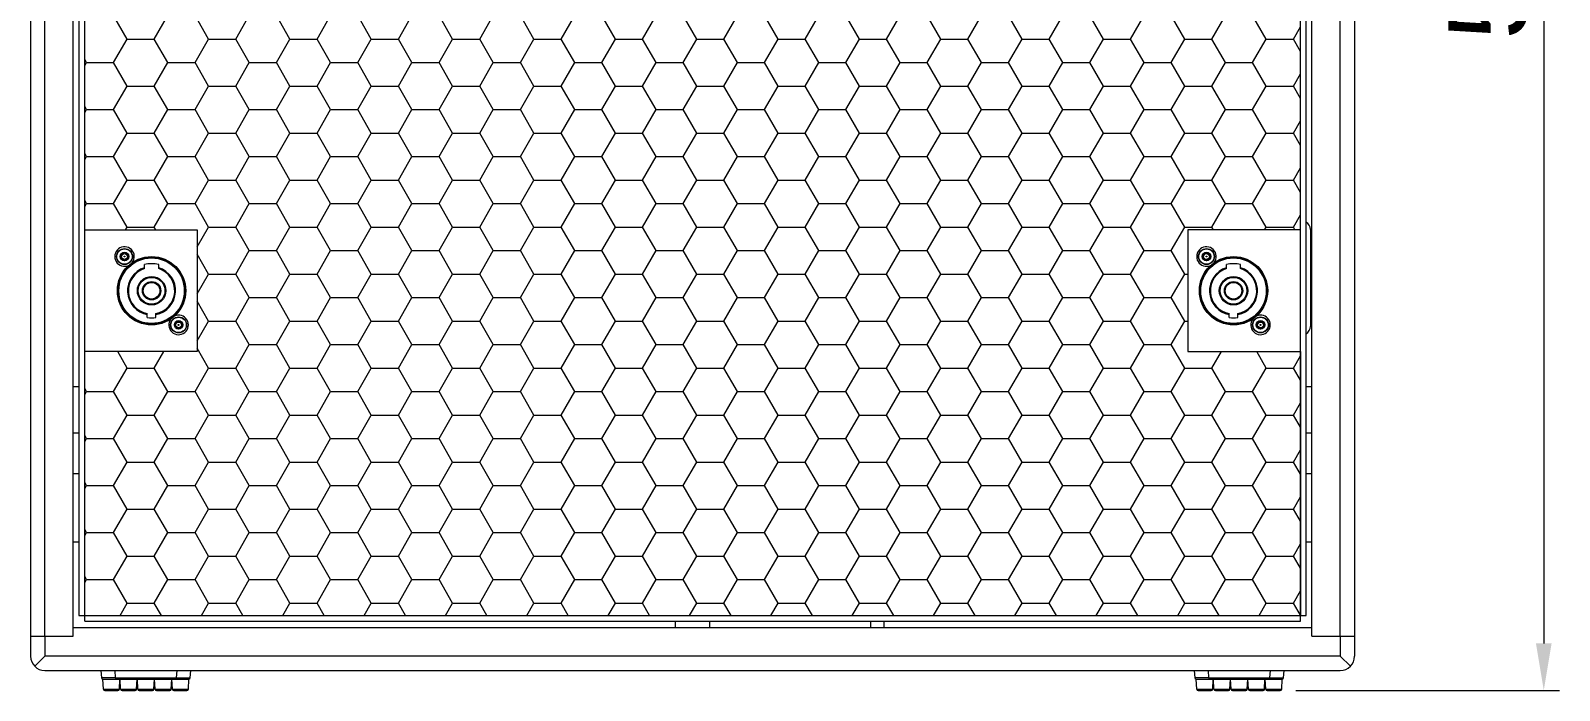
# Model space of a CAD drawing. Header units: millimetres. Extents: x 0 to 3564, y 0 to 2520.
# Drawn here: x 687 to 1224, y 967 to 1199 of the extents above; entities that cross this region are included whole.
import ezdxf

# ---------------------------------------------------------------- set-up
doc = ezdxf.new("R2010")
doc.units = ezdxf.units.MM
doc.layers.get('0').update_dxf_attribs({"lineweight": 13})
doc.layers.add('标注', color=251, linetype='Continuous', lineweight=9)
doc.styles.get("Standard").update_dxf_attribs({"font": 'arial.ttf'})
doc.dimstyles.new('STANDARD 11', dxfattribs={"dimscale": 11, "dimtxt": 2.5, "dimasz": 1.5, "dimexe": 0.5, "dimexo": 0.5, "dimgap": 0.5, "dimtad": 1, "dimtoh": 1, "dimdec": 1, "dimzin": 9, "dimdsep": 46, "dimtxsty": 'Standard', "dimcen": 0, "dimclrd": 256, "dimclre": 256, "dimclrt": 256, "dimadec": 0, "dimazin": 0, "dimtp": 0.01, "dimtm": 0.01, "dimtfac": 1, "dimtdec": 1, "dimtofl": 0, "dimtmove": 0, "dimatfit": 3, "dimfxl": 1, "dimtolj": 1, "dimtzin": 4, "dimlwd": -1, "dimlwe": -1, "dimarcsym": 0})

# ---------------------------------------------------------------- blocks, each defined once
blk = doc.blocks.new('*D5')
at = {"layer": 'Defpoints', "color": 0, "transparency": 16777216}
for p in [(1147.08, 1488.47), (1126.02, 967.46), (1218.55, 967.46)]:
    blk.add_point(p, dxfattribs=at)
at = {"layer": '标注', "transparency": 16777216}
for p, q in [((1152.58, 1488.47), (1224.05, 1488.47)), ((1218.55, 1471.97), (1218.55, 983.96)), ((1131.52, 967.46), (1224.05, 967.46))]:
    blk.add_line(p, q, dxfattribs=at)
for points in [[(1215.8, 1471.97), (1221.3, 1471.97), (1218.55, 1488.47)], [(1215.8, 983.96), (1221.3, 983.96), (1218.55, 967.46)]]:
    blk.add_solid(points, dxfattribs=at)
at = {"layer": '标注', "transparency": 16777216, "insert": (1199.01, 1227.97), "char_height": 27.5, "attachment_point": 5, "rotation": 90}
blk.add_mtext('\\A1;521', dxfattribs=at)

msp = doc.modelspace()

# ---------------------------------------------------------------- hatches: boundary and pattern name
at = {"layer": '标注'}
h = msp.add_hatch(dxfattribs=at)
h.set_pattern_fill('HONEY', color=256, scale=3)
h.set_pattern_definition([(0, (-64.803, 0), (14.2875, 8.248892), [9.525, -19.05]), (120, (-64.803, 0), (-14.2875, 8.248892), [9.525, -19.05]), (60, (-64.803, 0), (3e-08, 16.497784), [-19.05, 9.525])])
h.paths.add_polyline_path([(706.08, 993.76), (1133.08, 993.76), (1133.08, 1086.4), (1093.58, 1086.4), (1093.58, 1129.13), (1133.08, 1129.13), (1133.08, 1469.77), (706.08, 1469.77), (706.08, 1129.13), (745.58, 1129.13), (745.58, 1086.4), (706.08, 1086.4)])

# ---------------------------------------------------------------- linework, layer by layer
for p, q in [((706.08, 991.76), (706.08, 1471.77)), ((1133.08, 991.76), (1133.08, 1471.77)), ((1152.08, 1476.46), (1152.08, 986.46)), ((704.08, 1469.77), (704.08, 993.76)), ((1135.08, 993.76), (1135.08, 1469.77)), ((687.08, 1206.46), (687.08, 986.46)), ((692.08, 986.46), (692.08, 1205.46)), ((702.08, 986.46), (702.08, 1206.46)), ((1137.08, 986.46), (1137.08, 1206.46)), ((1147.08, 986.46), (1147.08, 1205.46)), ((1136.58, 1129.26), (1136.58, 1095.26)), ((719.01, 1119.95), (718.88, 1120.28)), ((718.88, 1119.25), (719.01, 1119.58)), ((719.03, 1120.55), (719.38, 1120.6)), ((719.38, 1118.93), (719.03, 1118.98)), ((719.7, 1120.79), (719.92, 1121.07)), ((719.92, 1118.46), (719.7, 1118.74)), ((720.24, 1121.07), (720.46, 1120.79)), ((720.46, 1118.74), (720.24, 1118.46)), ((720.78, 1120.6), (721.13, 1120.55)), ((721.13, 1118.98), (720.78, 1118.93)), ((721.29, 1120.28), (721.15, 1119.95)), ((721.15, 1119.58), (721.29, 1119.25)), ((727.08, 1115.52), (727.08, 1116.93)), ((732.08, 1115.52), (732.08, 1116.93)), ((1099.01, 1119.95), (1098.88, 1120.28)), ((1098.88, 1119.25), (1099.01, 1119.58)), ((1099.03, 1120.55), (1099.38, 1120.6)), ((1099.38, 1118.93), (1099.03, 1118.98)), ((1099.7, 1120.79), (1099.92, 1121.07)), ((1099.92, 1118.46), (1099.7, 1118.74)), ((1100.24, 1121.07), (1100.46, 1120.79)), ((1100.46, 1118.74), (1100.24, 1118.46)), ((1100.78, 1120.6), (1101.13, 1120.55)), ((1101.13, 1118.98), (1100.78, 1118.93)), ((1101.29, 1120.28), (1101.15, 1119.95)), ((1101.15, 1119.58), (1101.29, 1119.25)), ((1107.08, 1115.52), (1107.08, 1116.93)), ((1112.08, 1115.52), (1112.08, 1116.93)), ((728.08, 1098.38), (728.08, 1099.75)), ((731.08, 1098.38), (731.08, 1099.75)), ((738.01, 1095.95), (737.88, 1096.28)), ((737.88, 1095.25), (738.01, 1095.58)), ((738.03, 1096.55), (738.38, 1096.6)), ((738.7, 1096.79), (738.92, 1097.07)), ((739.24, 1097.07), (739.46, 1096.79)), ((739.78, 1096.6), (740.13, 1096.55)), ((740.29, 1096.28), (740.15, 1095.95)), ((740.15, 1095.58), (740.29, 1095.25)), ((1108.08, 1098.38), (1108.08, 1099.75)), ((1111.08, 1098.38), (1111.08, 1099.75)), ((1118.01, 1095.95), (1117.88, 1096.28)), ((1117.88, 1095.25), (1118.01, 1095.58)), ((1118.03, 1096.55), (1118.38, 1096.6)), ((1118.7, 1096.79), (1118.92, 1097.07)), ((1119.24, 1097.07), (1119.46, 1096.79)), ((1119.78, 1096.6), (1120.13, 1096.55)), ((1120.29, 1096.28), (1120.15, 1095.95)), ((1120.15, 1095.58), (1120.29, 1095.25)), ((738.38, 1094.93), (738.03, 1094.98)), ((738.92, 1094.46), (738.7, 1094.74)), ((739.46, 1094.74), (739.24, 1094.46)), ((740.13, 1094.98), (739.78, 1094.93)), ((1118.38, 1094.93), (1118.03, 1094.98)), ((1118.92, 1094.46), (1118.7, 1094.74)), ((1119.46, 1094.74), (1119.24, 1094.46)), ((1120.13, 1094.98), (1119.78, 1094.93)), ((702.08, 1074.17), (704.08, 1074.17)), ((1135.08, 1074.17), (1137.08, 1074.17)), ((704.08, 1057.81), (702.08, 1057.81)), ((1137.08, 1057.81), (1135.08, 1057.81)), ((704.08, 1043.46), (702.08, 1043.46)), ((1137.08, 1043.46), (1135.08, 1043.46)), ((704.08, 1019.46), (702.08, 1019.46)), ((1137.08, 1019.46), (1135.08, 1019.46)), ((704.08, 993.76), (1135.08, 993.76)), ((1137.08, 989.46), (702.08, 989.46)), ((706.08, 991.76), (1133.08, 991.76)), ((913.58, 989.46), (913.58, 991.76)), ((925.58, 991.76), (925.58, 989.46)), ((982.23, 989.46), (982.23, 991.76)), ((986.94, 989.46), (986.94, 991.76)), ((687.08, 986.46), (687.08, 979.46)), ((687.08, 986.46), (702.08, 986.46)), ((692.08, 986.46), (692.08, 979.46)), ((1137.08, 986.46), (1152.08, 986.46)), ((1147.08, 986.46), (1147.08, 979.46)), ((1152.08, 986.46), (1152.08, 979.46)), ((692.08, 979.46), (688.55, 975.93)), ((1147.08, 979.46), (692.08, 979.46)), ((1147.08, 979.46), (1150.62, 975.93)), ((692.08, 974.46), (1147.08, 974.46)), ((711.76, 974.46), (711.98, 971.92)), ((716.96, 971.92), (716.74, 974.46)), ((716.96, 971.92), (738.2, 971.92)), ((716.96, 971.92), (716.96, 971.46)), ((738.43, 974.46), (738.2, 971.92)), ((738.2, 971.46), (738.2, 971.92)), ((743.18, 971.92), (743.41, 974.46)), ((1095.76, 974.46), (1095.98, 971.92)), ((1100.96, 971.92), (1100.74, 974.46)), ((1100.96, 971.92), (1122.2, 971.92)), ((1100.96, 971.92), (1100.96, 971.46)), ((1122.43, 974.46), (1122.2, 971.92)), ((1122.2, 971.46), (1122.2, 971.92)), ((1127.18, 971.92), (1127.41, 974.46)), ((712.64, 967.94), (712.46, 971.46)), ((712.48, 971.46), (742.69, 971.46)), ((712.64, 967.94), (718.27, 967.94)), ((713.14, 967.46), (717.77, 967.46)), ((718.27, 967.94), (718.46, 971.46)), ((718.7, 967.94), (718.52, 971.46)), ((718.7, 967.94), (724.33, 967.94)), ((719.2, 967.46), (723.83, 967.46)), ((724.33, 967.94), (724.52, 971.46)), ((724.77, 967.94), (724.58, 971.46)), ((724.77, 967.94), (730.4, 967.94)), ((725.27, 967.46), (729.9, 967.46)), ((730.4, 967.94), (730.58, 971.46)), ((730.83, 967.94), (730.64, 971.46)), ((730.83, 967.94), (736.46, 967.94)), ((731.33, 967.46), (735.96, 967.46)), ((736.46, 967.94), (736.64, 971.46)), ((736.89, 967.94), (736.71, 971.46)), ((736.89, 967.94), (742.52, 967.94)), ((737.39, 967.46), (742.02, 967.46)), ((742.52, 967.94), (742.71, 971.46)), ((1096.64, 967.94), (1096.46, 971.46)), ((1096.48, 971.46), (1126.69, 971.46)), ((1096.64, 967.94), (1102.27, 967.94)), ((1097.14, 967.46), (1101.77, 967.46)), ((1102.27, 967.94), (1102.46, 971.46)), ((1102.7, 967.94), (1102.52, 971.46)), ((1102.7, 967.94), (1108.33, 967.94)), ((1103.2, 967.46), (1107.83, 967.46)), ((1108.33, 967.94), (1108.52, 971.46)), ((1108.77, 967.94), (1108.58, 971.46)), ((1108.77, 967.94), (1114.4, 967.94)), ((1109.27, 967.46), (1113.9, 967.46)), ((1114.4, 967.94), (1114.58, 971.46)), ((1114.83, 967.94), (1114.64, 971.46)), ((1114.83, 967.94), (1120.46, 967.94)), ((1115.33, 967.46), (1119.96, 967.46)), ((1120.46, 967.94), (1120.64, 971.46)), ((1120.89, 967.94), (1120.71, 971.46)), ((1120.89, 967.94), (1126.52, 967.94)), ((1121.39, 967.46), (1126.02, 967.46)), ((1126.52, 967.94), (1126.71, 971.46))]:
    msp.add_line(p, q)
for centre, radius in [((720.08, 1119.76), 2.8), ((720.08, 1119.76), 2.7), ((1100.08, 1119.76), 2.8), ((1100.08, 1119.76), 2.7), ((729.58, 1107.76), 12), ((729.58, 1107.76), 11.8), ((729.58, 1107.76), 11.5), ((720.08, 1119.76), 1.5), ((720.08, 1119.76), 1.02), ((720.08, 1119.76), 0.15), ((1109.58, 1107.76), 12), ((1109.58, 1107.76), 11.8), ((1109.58, 1107.76), 11.5), ((1100.08, 1119.76), 1.5), ((1100.08, 1119.76), 1.02), ((1100.08, 1119.76), 0.15), ((729.58, 1107.76), 5), ((729.58, 1107.76), 4.7), ((1109.58, 1107.76), 5), ((1109.58, 1107.76), 4.7), ((729.58, 1107.76), 3.22), ((729.58, 1107.76), 2.92), ((1109.58, 1107.76), 3.22), ((1109.58, 1107.76), 2.92), ((739.08, 1095.76), 2.8), ((739.08, 1095.76), 2.7), ((739.08, 1095.76), 1.5), ((739.08, 1095.76), 1.02), ((739.08, 1095.76), 0.15), ((1119.08, 1095.76), 2.8), ((1119.08, 1095.76), 2.7), ((1119.08, 1095.76), 1.5), ((1119.08, 1095.76), 1.02), ((1119.08, 1095.76), 0.15)]:
    msp.add_circle(centre, radius)
for centre, radius, start, end in [((1133.58, 1129.26), 3, 0.0002, 59.8082), ((720.08, 1119.76), 3.43, 322.2744, 294.461), ((1100.08, 1119.76), 3.43, 322.2744, 294.461), ((719.06, 1120.35), 0.2, 98.262, 201.738), ((719.06, 1119.18), 0.2, 158.262, 261.738), ((718.54, 1119.76), 0.5, 338.262, 21.738), ((719.31, 1121.1), 0.5, 278.262, 321.738), ((719.31, 1118.43), 0.5, 38.262, 81.738), ((720.08, 1120.94), 0.2, 38.262, 141.738), ((720.08, 1118.59), 0.2, 218.262, 321.738), ((720.85, 1121.1), 0.5, 218.262, 261.738), ((720.85, 1118.43), 0.5, 98.262, 141.738), ((721.62, 1119.76), 0.5, 158.262, 201.738), ((721.1, 1120.35), 0.2, 338.262, 81.738), ((721.1, 1119.18), 0.2, 278.262, 21.738), ((729.58, 1107.76), 9.5, 74.7427, 105.2577), ((1099.06, 1120.35), 0.2, 98.262, 201.738), ((1099.06, 1119.18), 0.2, 158.262, 261.738), ((1098.54, 1119.76), 0.5, 338.262, 21.738), ((1099.31, 1121.1), 0.5, 278.262, 321.738), ((1099.31, 1118.43), 0.5, 38.262, 81.738), ((1100.08, 1120.94), 0.2, 38.262, 141.738), ((1100.08, 1118.59), 0.2, 218.262, 321.738), ((1100.85, 1121.1), 0.5, 218.262, 261.738), ((1100.85, 1118.43), 0.5, 98.262, 141.738), ((1101.62, 1119.76), 0.5, 158.262, 201.738), ((1101.1, 1120.35), 0.2, 338.262, 81.738), ((1101.1, 1119.18), 0.2, 278.262, 21.738), ((1109.58, 1107.76), 9.5, 74.7427, 105.2577), ((729.58, 1107.76), 8.45, 107.2092, 259.7752), ((729.58, 1107.76), 8.15, 107.8636, 259.3945), ((729.58, 1107.76), 8.45, 280.2252, 72.7912), ((729.58, 1107.76), 8.15, 280.6059, 72.1368), ((1109.58, 1107.76), 8.45, 107.2092, 259.7752), ((1109.58, 1107.76), 8.15, 107.8636, 259.3945), ((1109.58, 1107.76), 8.45, 280.2252, 72.7912), ((1109.58, 1107.76), 8.15, 280.6059, 72.1368), ((729.58, 1107.76), 9.5, 260.9155, 279.0849), ((739.08, 1095.76), 3.43, 142.2744, 114.461), ((738.06, 1096.35), 0.2, 98.262, 201.738), ((737.54, 1095.76), 0.5, 338.262, 21.738), ((738.31, 1097.1), 0.5, 278.262, 321.738), ((739.08, 1096.94), 0.2, 38.262, 141.738), ((739.85, 1097.1), 0.5, 218.262, 261.738), ((740.62, 1095.76), 0.5, 158.262, 201.738), ((740.1, 1096.35), 0.2, 338.262, 81.738), ((1109.58, 1107.76), 9.5, 260.9155, 279.0849), ((1119.08, 1095.76), 3.43, 142.2744, 114.461), ((1118.06, 1096.35), 0.2, 98.262, 201.738), ((1117.54, 1095.76), 0.5, 338.262, 21.738), ((1118.31, 1097.1), 0.5, 278.262, 321.738), ((1119.08, 1096.94), 0.2, 38.262, 141.738), ((1119.85, 1097.1), 0.5, 218.262, 261.738), ((1120.62, 1095.76), 0.5, 158.262, 201.738), ((1120.1, 1096.35), 0.2, 338.262, 81.738), ((738.06, 1095.18), 0.2, 158.262, 261.738), ((738.31, 1094.43), 0.5, 38.262, 81.738), ((739.08, 1094.59), 0.2, 218.262, 321.738), ((739.85, 1094.43), 0.5, 98.262, 141.738), ((740.1, 1095.18), 0.2, 278.262, 21.738), ((1118.06, 1095.18), 0.2, 158.262, 261.738), ((1118.31, 1094.43), 0.5, 38.262, 81.738), ((1119.08, 1094.59), 0.2, 218.262, 321.738), ((1119.85, 1094.43), 0.5, 98.262, 141.738), ((1120.1, 1095.18), 0.2, 278.262, 21.738), ((1133.58, 1095.26), 3, 300.1892, 0.0002), ((692.08, 979.46), 5, 180, 270), ((1147.08, 979.46), 5, 270, 0), ((712.48, 971.96), 0.5, 185, 270), ((742.69, 971.96), 0.5, 270, 355), ((1096.48, 971.96), 0.5, 185, 270), ((1126.69, 971.96), 0.5, 270, 355), ((713.14, 967.96), 0.5, 183, 270), ((717.77, 967.96), 0.5, 270, 357), ((719.2, 967.96), 0.5, 183, 270), ((723.83, 967.96), 0.5, 270, 357), ((725.27, 967.96), 0.5, 183, 270), ((729.9, 967.96), 0.5, 270, 357), ((731.33, 967.96), 0.5, 183, 270), ((735.96, 967.96), 0.5, 270, 357), ((737.39, 967.96), 0.5, 183, 270), ((742.02, 967.96), 0.5, 270, 357), ((1097.14, 967.96), 0.5, 183, 270), ((1101.77, 967.96), 0.5, 270, 357), ((1103.2, 967.96), 0.5, 183, 270), ((1107.83, 967.96), 0.5, 270, 357), ((1109.27, 967.96), 0.5, 183, 270), ((1113.9, 967.96), 0.5, 270, 357), ((1115.33, 967.96), 0.5, 183, 270), ((1119.96, 967.96), 0.5, 270, 357), ((1121.39, 967.96), 0.5, 183, 270), ((1126.02, 967.96), 0.5, 270, 357)]:
    msp.add_arc(centre, radius, start, end)
for points, knots in [([(716.96, 971.92), (716.64, 971.92), (716, 971.91), (715.22, 971.91), (714.62, 971.91), (714.2, 971.9), (713.81, 971.9), (713.45, 971.9), (713.12, 971.9), (712.83, 971.9), (712.61, 971.9), (712.46, 971.91), (712.36, 971.91), (712.27, 971.91), (712.2, 971.91), (712.13, 971.91), (712.08, 971.91), (712.04, 971.91), (712.02, 971.92), (712, 971.92), (711.99, 971.92), (711.99, 971.92), (711.98, 971.92), (711.98, 971.92), (711.98, 971.92)], [0, 0, 0, 0, 0.195075, 0.382682, 0.471407, 0.555605, 0.63444, 0.707157, 0.773045, 0.831478, 0.881883, 0.903927, 0.923794, 0.941431, 0.956804, 0.969878, 0.980624, 0.989011, 0.992318, 0.995031, 0.997151, 0.998679, 0.999619, 1, 1, 1, 1]), ([(738.2, 971.92), (738.53, 971.92), (739.16, 971.91), (739.94, 971.91), (740.54, 971.91), (740.96, 971.9), (741.35, 971.9), (741.71, 971.9), (742.04, 971.9), (742.33, 971.9), (742.55, 971.9), (742.7, 971.91), (742.8, 971.91), (742.89, 971.91), (742.97, 971.91), (743.03, 971.91), (743.08, 971.91), (743.12, 971.91), (743.14, 971.92), (743.16, 971.92), (743.17, 971.92), (743.18, 971.92), (743.18, 971.92), (743.18, 971.92), (743.18, 971.92)], [0, 0, 0, 0, 0.195074, 0.38268, 0.471406, 0.555604, 0.63444, 0.707158, 0.773046, 0.831479, 0.881884, 0.903928, 0.923795, 0.941432, 0.956804, 0.969879, 0.980624, 0.989012, 0.992318, 0.995031, 0.997152, 0.998679, 0.999619, 1, 1, 1, 1]), ([(1100.96, 971.92), (1100.64, 971.92), (1100, 971.91), (1099.22, 971.91), (1098.62, 971.91), (1098.2, 971.9), (1097.81, 971.9), (1097.45, 971.9), (1097.12, 971.9), (1096.83, 971.9), (1096.61, 971.9), (1096.46, 971.91), (1096.36, 971.91), (1096.27, 971.91), (1096.2, 971.91), (1096.13, 971.91), (1096.08, 971.91), (1096.04, 971.91), (1096.02, 971.92), (1096, 971.92), (1095.99, 971.92), (1095.99, 971.92), (1095.98, 971.92), (1095.98, 971.92), (1095.98, 971.92)], [0, 0, 0, 0, 0.195075, 0.382682, 0.471407, 0.555605, 0.63444, 0.707157, 0.773045, 0.831478, 0.881883, 0.903927, 0.923794, 0.941431, 0.956804, 0.969878, 0.980624, 0.989011, 0.992318, 0.995031, 0.997151, 0.998679, 0.999619, 1, 1, 1, 1]), ([(1122.2, 971.92), (1122.53, 971.92), (1123.16, 971.91), (1123.94, 971.91), (1124.54, 971.91), (1124.96, 971.9), (1125.35, 971.9), (1125.71, 971.9), (1126.04, 971.9), (1126.33, 971.9), (1126.55, 971.9), (1126.7, 971.91), (1126.8, 971.91), (1126.89, 971.91), (1126.97, 971.91), (1127.03, 971.91), (1127.08, 971.91), (1127.12, 971.91), (1127.14, 971.92), (1127.16, 971.92), (1127.17, 971.92), (1127.18, 971.92), (1127.18, 971.92), (1127.18, 971.92), (1127.18, 971.92)], [0, 0, 0, 0, 0.195074, 0.38268, 0.471406, 0.555604, 0.63444, 0.707158, 0.773046, 0.831479, 0.881884, 0.903928, 0.923795, 0.941432, 0.956804, 0.969879, 0.980624, 0.989012, 0.992318, 0.995031, 0.997152, 0.998679, 0.999619, 1, 1, 1, 1])]:
    msp.add_open_spline(points, degree=3, knots=knots)
at = {"layer": '标注', "lineweight": 9}
for p, q in [((706.08, 1129.13), (706.08, 1469.77)), ((706.08, 1129.13), (745.58, 1129.13)), ((745.58, 1129.13), (745.58, 1086.4)), ((1133.08, 1129.13), (1093.58, 1129.13)), ((1093.58, 1129.13), (1093.58, 1086.4)), ((745.58, 1086.4), (706.08, 1086.4)), ((706.08, 993.76), (706.08, 1086.4)), ((1093.58, 1086.4), (1133.08, 1086.4))]:
    msp.add_line(p, q, dxfattribs=at)
at = {"layer": '标注'}
for p, q in [((1133.08, 1129.13), (1133.08, 1469.77)), ((1133.08, 1086.4), (1133.08, 993.76)), ((706.08, 993.76), (1133.08, 993.76))]:
    msp.add_line(p, q, dxfattribs=at)

# ---------------------------------------------------------------- dimensions: what is measured, and where the dimension line sits
dim = msp.add_linear_dim(base=(1218.55, 967.46), p1=(1147.08, 1488.47), p2=(1126.02, 967.46), angle=90, dimstyle='STANDARD 11', dxfattribs=at)
dim.commit()
dim.dimension.update_dxf_attribs({"geometry": '*D5', "text_midpoint": (1199.01, 1227.97)})

doc.saveas('drawing.dxf')
